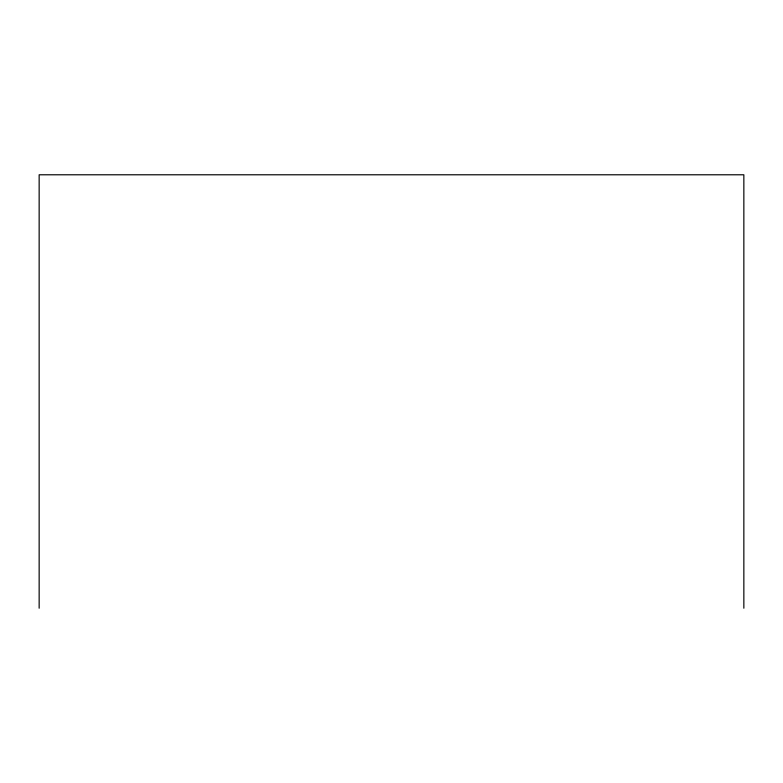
<?xml version="1.0" encoding="UTF-8"?>
<svg xmlns="http://www.w3.org/2000/svg" width="783" height="783" viewBox="0 0 783 783"><rect width="100%" height="100%" fill="white"/><g stroke="black" fill="none" stroke-linecap="round" stroke-linejoin="round"><path stroke-width="1.17" d="M743.85 608.215L743.85 174.785L39.15 174.785L39.15 608.215"/></g></svg>
